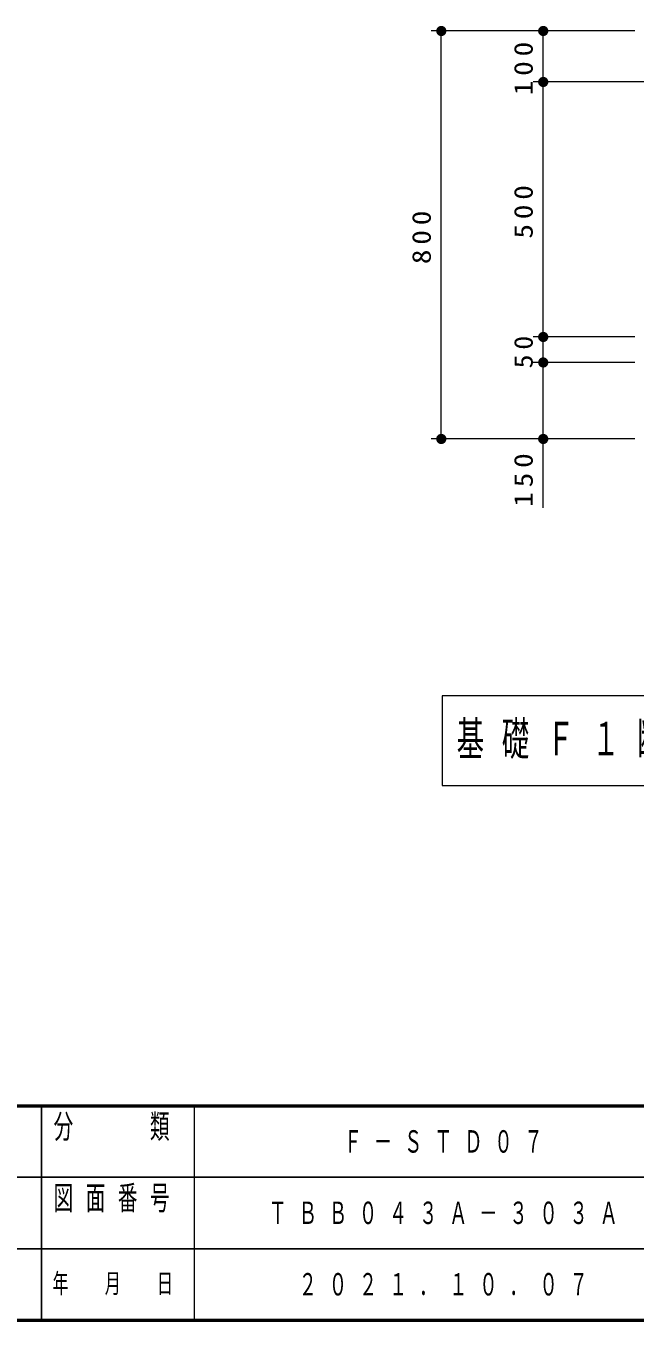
# Model space of a CAD drawing. Units: millimetres on the paper, with parts at other scales. Extents: x -385 to 0, y -594 to 267.
# Drawn here: x -136.5 to -76.8, y -594 to -467.1 of the extents above; entities that cross this region are included whole.
import ezdxf

# ---------------------------------------------------------------- set-up
doc = ezdxf.new("R2010")
doc.units = ezdxf.units.MM
for name, color, linetype, lineweight in [('1_20', 7, 'Continuous', 13), ('NAKAMURA図枠', 7, 'Continuous', 13), ('図面情報', 7, 'Continuous', 13)]:
    doc.layers.add(name, color=color, linetype=linetype, lineweight=lineweight)
doc.styles.add('ＭＳ ゴシック', font='')
doc.styles.get('ＭＳ ゴシック').set_extended_font_data('MS Gothic')

# ---------------------------------------------------------------- blocks, each defined once
blk = doc.blocks.new('filled_dot')
at = {"color": 0, "linetype": 'Continuous', "lineweight": -2, "const_width": 1.25}
blk.add_lwpolyline([(-0.625, 0, 1), (0.625, 0, 1)], format="xyb", close=True, dxfattribs=at)

msp = doc.modelspace()

# ---------------------------------------------------------------- linework, layer by layer
at = {"layer": '1_20'}
for p, q in [((-86.771, -467.607), (-96.771, -467.607)), ((-95.771, -507.607), (-95.771, -467.607)), ((-76.771, -467.607), (-86.771, -467.607)), ((-85.771, -472.607), (-85.771, -467.607)), ((-74.271, -472.607), (-86.771, -472.607)), ((-85.771, -497.607), (-85.771, -472.607)), ((-76.771, -497.607), (-86.771, -497.607)), ((-85.771, -500.107), (-85.771, -497.607)), ((-76.771, -500.107), (-86.771, -500.107)), ((-85.771, -514.366), (-85.771, -500.107)), ((-86.771, -507.607), (-96.771, -507.607)), ((-76.771, -507.607), (-86.771, -507.607)), ((-95.671, -532.784), (-95.671, -541.584)), ((-20.871, -532.784), (-95.671, -532.784)), ((-95.671, -541.584), (-20.871, -541.584))]:
    msp.add_line(p, q, dxfattribs=at)
at = {"layer": 'NAKAMURA図枠', "lineweight": 50}
for p, q in [((-385, -573), (0, -573)), ((-385, -594), (0, -594))]:
    msp.add_line(p, q, dxfattribs=at)
at = {"layer": 'NAKAMURA図枠', "color": 211, "lineweight": 25}
for p, q in [((-135, -573), (-135, -594)), ((-187.5, -580), (-70, -580)), ((-242.5, -587), (0, -587))]:
    msp.add_line(p, q, dxfattribs=at)
at = {"layer": 'NAKAMURA図枠'}
msp.add_line((-120, -573), (-120, -594), dxfattribs=at)

# ---------------------------------------------------------------- block references
at = {"layer": '1_20', "xscale": 0.4, "yscale": 0.4}
for p, rotation in [((-95.771, -467.607), 270), ((-85.771, -467.607), 270), ((-85.771, -472.607), 90), ((-85.771, -472.607), 270), ((-85.771, -497.607), 90), ((-85.771, -497.607), 270), ((-85.771, -500.107), 90), ((-85.771, -500.107), 270), ((-95.771, -507.607), 90), ((-85.771, -507.607), 90)]:
    msp.add_blockref('filled_dot', p, dxfattribs=dict(at, rotation=rotation))

# ---------------------------------------------------------------- texts
at = {"layer": '1_20', "char_height": 1.833, "attachment_point": 8, "rotation": 90, "style": 'ＭＳ ゴシック'}
for s, insert in [('\\T1.33;\\W1.15;100', (-86.771, -471.052)), ('\\T1.33;\\W1.15;500', (-86.771, -485.107)), ('\\T1.33;\\W1.15;800', (-96.771, -487.607)), ('\\T1.34;\\W1.1;50', (-86.771, -498.857)), ('\\T1.33;\\W1.15;150', (-86.771, -511.397))]:
    msp.add_mtext(s, dxfattribs=dict(at, insert=insert))
at = {"layer": '1_20', "insert": (-94.271, -537.184), "char_height": 3.299, "attachment_point": 4, "style": 'ＭＳ ゴシック'}
msp.add_mtext('\\T1.64;\\W0.6;基礎Ｆ１断面詳細図\u3000Ｓ＝１／２０', dxfattribs=at)
at = {"layer": 'NAKAMURA図枠', "color": 4, "style": 'ＭＳ ゴシック'}
for s, insert, char_height, attachment_point in [('\\T1.64;\\W0.6;分\u3000\u3000類', (-127.5, -573.833), 2.346, 2), ('\\T1.64;\\W0.6;図面番号', (-127.5, -580.833), 2.346, 2), ('\\T1.64;\\W0.6;年\u3000月\u3000日', (-127.5, -590.5), 1.906, 5)]:
    msp.add_mtext(s, dxfattribs=dict(at, insert=insert, char_height=char_height, attachment_point=attachment_point))
at = {"layer": '図面情報', "char_height": 2.199, "attachment_point": 5, "style": 'ＭＳ ゴシック'}
for s, insert in [('\\T1.64;\\W0.6;Ｆ－ＳＴＤ０７', (-95, -576.5)), ('\\T1.64;\\W0.6;ＴＢＢ０４３Ａ－３０３Ａ', (-95, -583.5)), ('\\T1.64;\\W0.6;２０２１．１０．０７', (-95, -590.5))]:
    msp.add_mtext(s, dxfattribs=dict(at, insert=insert))

doc.saveas('drawing.dxf')
